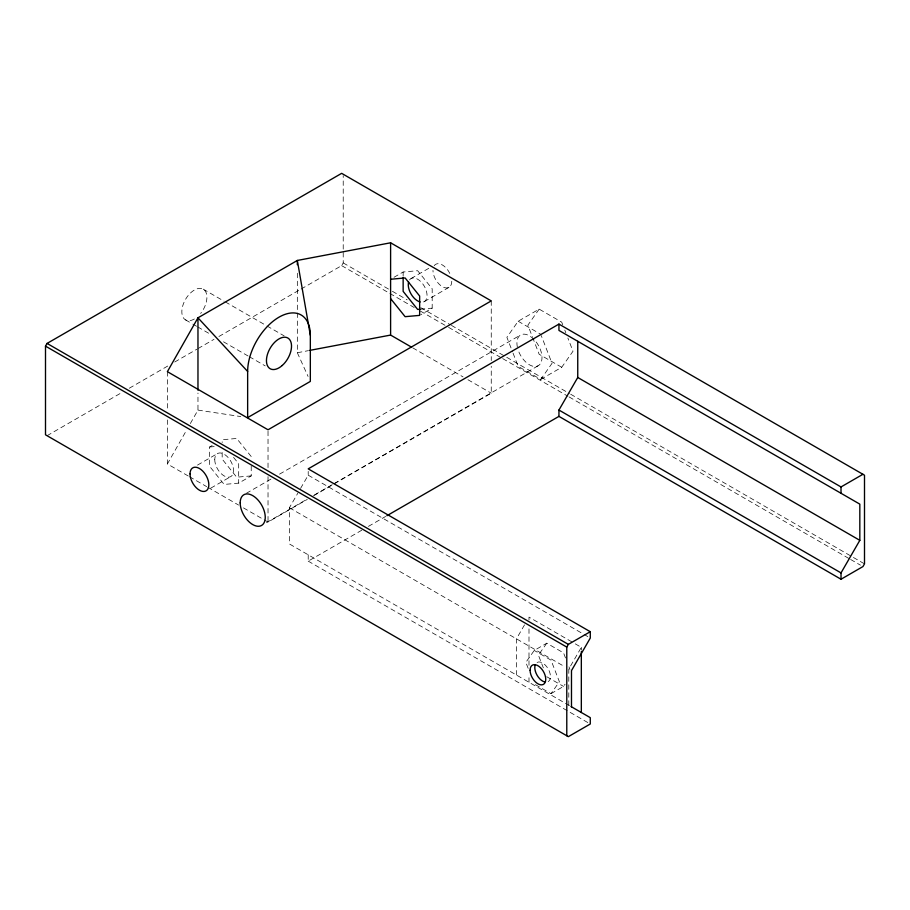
<?xml version="1.0" encoding="UTF-8"?>
<svg xmlns="http://www.w3.org/2000/svg" width="910" height="910" viewBox="0 0 910 910"><rect width="100%" height="100%" fill="white"/><g stroke="black" fill="none" stroke-linecap="round" stroke-linejoin="round"><path stroke-width="0.68" stroke-dasharray="4.55 3.41" d="M516.448 675.038L516.448 638.843L524.808 624.374M528.994 682.272L528.994 676.608M528.994 665.278L528.994 628.457M528.994 619.96L528.994 617.128L572.811 642.426M568.795 705.25L568.795 669.066L581.331 647.351L574.028 643.131M188.245 475.998L167.383 463.952L186.846 429.679M190.326 423.56L197.97 410.103L197.97 393.063M301.153 289.016L341.648 265.629L343.218 262.91L343.218 175.653M569.433 705.625L289.403 543.952L289.403 507.757L297.763 493.288M300.55 488.454L308.206 475.191L308.206 471.391M562.744 324.802L561.72 322.163L539.152 309.127L518.177 321.241L506.893 337.291L512.535 351.84M539.152 309.127L527.868 325.188L532.486 337.075M513.047 353.16L518.177 366.377L540.745 379.402L552.029 363.352L541.257 335.597M540.745 379.402L561.72 367.287L573.004 351.237L567.874 338.019M565.519 657.964L563.54 652.88L546.774 643.199L534.238 650.445L525.855 662.366L528.812 669.999M546.774 643.199L538.39 655.132L543.327 667.838M535.433 684.673L551.005 693.659L559.388 681.726L551.005 660.125L534.238 650.445M551.005 693.659L563.54 686.413L565.064 684.252M47.07 435.708L121.94 392.472M129.311 388.217L168.589 365.547M174.72 361.998L196.81 349.247M198.039 348.541L213.998 339.328M218.912 336.495L299.925 289.721M394.019 277.277L403.141 272.01L417.656 270.714L432.182 288.777L432.182 308.149L420.784 314.724M411.013 278.562L429.838 267.699M424.31 301.597L449.017 287.332M251.217 466.216L251.217 475.896L238.682 483.13L224.156 484.427L209.641 466.364L209.641 447.003L213.054 445.024M197.493 465.101L217.513 453.555M210.79 488.135L230.81 476.578M246.314 493.322L270.907 479.126M279.518 474.155L520.6 334.971M266.505 522.613L307.091 499.18M314.473 494.915L332.923 484.268M334.152 483.563L538.322 365.672M243.482 507.894L268.029 522.067L307.284 499.408M313.415 495.87L333.037 484.529M334.266 483.824L491.252 393.188L491.252 366.218M308.206 554.804L308.206 561.14L362.294 529.916M368.436 526.367L385.647 516.436M297.331 273.227L297.331 352.739L308.467 350.634M420.306 309.207L432.182 308.149M209.641 447.003L214.919 446.526M251.217 475.896L236.691 477.193L222.176 459.129L222.176 450.825M197.97 410.103L240.752 416.564M518.177 321.241L540.745 334.266M561.72 367.287L539.152 354.263L532.998 338.406M343.218 262.91L391.163 290.597M392.403 291.302L407.157 299.822M420.67 307.625L450.177 324.665M451.405 325.37L505.505 356.606M506.733 357.311L569.433 393.518M570.661 394.223L852.204 556.772M853.432 557.477L864.5 563.87M341.648 265.629L414.186 307.5M420.34 311.049L447.39 326.667M448.619 327.373L501.478 357.903M502.707 358.608L567.874 396.225M569.103 396.942L849.405 558.774M850.634 559.479L860.473 565.155M412.696 347.836L463.031 376.888M467.933 379.72L491.252 393.188M203.237 289.164L224.087 301.199M225.305 301.904L265.777 325.268M267.005 325.985L284.182 335.892M185.504 319.865L191.635 323.414M192.863 324.119L196.549 326.246M197.766 326.952L210.028 334.027M223.519 341.819L248.055 355.981M249.283 356.686L265.219 365.888M308.206 475.191L582.923 633.792M584.152 634.497L587.826 636.625M289.403 507.757L565.144 666.95M546.774 676.733L563.54 686.413M189.473 476.703L206.661 486.634M207.889 487.339L238.579 505.061M308.206 561.14L587.826 722.574M251.217 456.536L236.691 438.461L222.176 439.757L222.176 442.533M233.551 457.389L238.682 463.77L238.682 483.13M297.331 352.739L308.069 376.433M564.791 330.091L565.827 332.73M568.966 666.859L569.956 669.407M581.331 647.351L581.331 650.184M491.252 300.903L491.252 360.531M403.141 272.01L403.141 276.162M268.029 431.203L268.029 468.115M268.029 476.635L268.029 522.067M167.383 371.667L167.383 410M167.383 419.942L167.383 463.952M517.346 347.074A17.734 10.237 60 0 1 531.633 337.326A17.734 10.237 60 0 1 539.732 364.557A17.734 10.237 60 0 1 518.598 351.294M194.365 318.989A17.734 10.237 -60 0 1 182.591 306.363A17.734 10.237 -60 0 1 202.429 288.777A17.734 10.237 -60 0 1 200.644 313.438M409.523 279.95A13.297 7.678 60 0 1 425.118 287.776A13.297 7.678 60 0 1 420.09 301.972M451.769 281.247A13.297 7.678 60 0 1 442.362 286.673A13.297 7.678 60 0 1 432.967 270.384M434.218 265.686A13.297 7.678 60 0 1 450.507 275.093M537.082 662.457A11.079 6.393 60 0 1 548.161 668.85A11.079 6.393 60 0 1 548.161 681.647M214.76 459.641A13.297 7.678 60 0 0 228.854 477.181A13.297 7.678 60 0 0 228.854 458.378A13.297 7.678 60 0 0 214.76 459.641"/><path stroke-width="1.36" d="M571.071 706.569L590.283 717.66L590.283 723.996L568.34 736.656L45.5 434.798L45.5 346.13L47.07 343.423L341.648 173.344L864.5 475.202L864.5 563.87L862.93 566.577L841.022 579.238L558.945 416.382L558.945 410.046L577.748 377.479L577.748 341.284M581.331 712.496L581.331 651.594M841.022 579.238L841.022 572.902L859.825 540.335L859.825 504.14L558.945 330.432L558.945 324.096L308.206 468.855L590.283 631.711L590.283 638.046L571.48 670.613L571.48 706.808M566.782 735.758L566.782 647.09L568.34 644.371L590.283 631.711M386.875 515.731L558.945 416.382M558.945 324.096L841.011 486.952L862.93 474.292M390.606 242.788L297.331 260.453L197.97 317.817L167.383 371.667L268.029 429.782L491.252 300.903L390.606 242.788L390.606 335.073L411.468 347.12M309.855 350.361L390.606 335.073M390.606 279.256L405.121 277.959L419.647 296.023L419.647 315.383L405.121 316.68L390.606 298.616M420.306 309.207L417.656 309.446L403.141 291.382L403.141 277.55M577.748 377.479L859.825 540.335M558.945 410.046L841.022 572.902M47.07 343.423L568.34 644.371M45.5 346.13L566.782 647.09M297.331 264.719L297.331 260.453L310.333 335.278L310.333 381.415L247.645 417.61L247.645 371.462L197.97 317.817L197.97 390.219M841.011 486.952L841.011 493.288M247.645 371.462A44.328 25.594 -60 0 1 278.995 317.18A44.328 25.594 -60 0 1 310.333 335.278M420.09 301.972A13.297 7.678 60 0 1 408.579 282.032M544.646 681.954A11.079 6.393 60 0 1 535.057 665.335M282.236 365.479A17.734 10.237 -60 0 0 287.856 338.019A17.734 10.237 -60 0 0 266.88 356.618A17.734 10.237 -60 0 0 282.236 365.479M240.183 502.866A17.734 10.237 60 0 0 258.986 526.253A17.734 10.237 60 0 0 258.986 501.183A17.734 10.237 60 0 0 240.183 502.866M530.086 670.238A11.079 6.393 60 0 0 541.837 684.855A11.079 6.393 60 0 0 541.837 669.191A11.079 6.393 60 0 0 530.086 670.238M190.031 473.905A13.297 7.678 60 0 0 204.136 491.457A13.297 7.678 60 0 0 204.136 472.654A13.297 7.678 60 0 0 190.031 473.905"/></g></svg>
